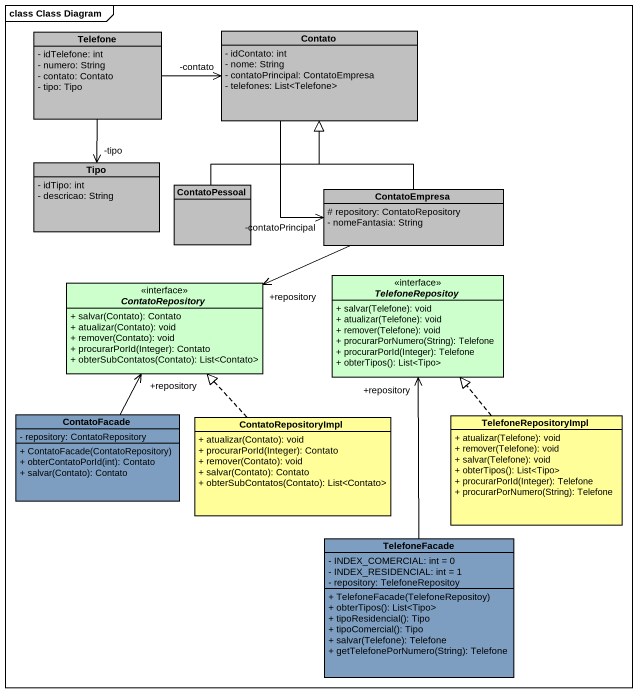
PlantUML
@startuml
mainframe class Class Diagram
hide circle
hide empty members
skinparam classAttributeIconSize 0
class Telefone #C0C0C0 {
  - idTelefone: int
  - numero: String
  - contato: Contato
  - tipo: Tipo
}
class Contato #C0C0C0 {
  - idContato: int
  - nome: String
  - contatoPrincipal: ContatoEmpresa
  - telefones: List<Telefone>
}
class Tipo #C0C0C0 {
  - idTipo: int
  - descricao: String
}
class ContatoPessoal #C0C0C0
class ContatoEmpresa #C0C0C0 {
  # repository: ContatoRepository
  - nomeFantasia: String
}
interface ContatoRepository <<interface>> #CCFFCC {
  + salvar(Contato): Contato
  + atualizar(Contato): void
  + remover(Contato): void
  + procurarPorId(Integer): Contato
  + obterSubContatos(Contato): List<Contato>
}
interface TelefoneRepositoy <<interface>> #CCFFCC {
  + salvar(Telefone): void
  + atualizar(Telefone): void
  + remover(Telefone): void
  + procurarPorNumero(String): Telefone
  + procurarPorId(Integer): Telefone
  + obterTipos(): List<Tipo>
}
class ContatoFacade #7D9EC0 {
  - repository: ContatoRepository
  + ContatoFacade(ContatoRepository)
  + obterContatoPorId(int): Contato
  + salvar(Contato): Contato
}
class ContatoRepositoryImpl #FFFE99 {
  + atualizar(Contato): void
  + procurarPorId(Integer): Contato
  + remover(Contato): void
  + salvar(Contato): Contato
  + obterSubContatos(Contato): List<Contato>
}
class TelefoneRepositoryImpl #FFFE99 {
  + atualizar(Telefone): void
  + remover(Telefone): void
  + salvar(Telefone): void
  + obterTipos(): List<Tipo>
  + procurarPorId(Integer): Telefone
  + procurarPorNumero(String): Telefone
}
class TelefoneFacade #7D9EC0 {
  - INDEX_COMERCIAL: int = 0
  - INDEX_RESIDENCIAL: int = 1
  - repository: TelefoneRepositoy
  + TelefoneFacade(TelefoneRepositoy)
  + obterTipos(): List<Tipo>
  + tipoResidencial(): Tipo
  + tipoComercial(): Tipo
  + salvar(Telefone): Telefone
  + getTelefonePorNumero(String): Telefone
}
Telefone -right-> "-contato" Contato
Telefone --> "-tipo" Tipo
Contato --> "-contatoPrincipal" ContatoEmpresa
ContatoPessoal -up-|> Contato
ContatoEmpresa -up-|> Contato
ContatoEmpresa -left-> "+repository" ContatoRepository
ContatoFacade -up-> "+repository" ContatoRepository
ContatoRepositoryImpl .up.|> ContatoRepository
TelefoneRepositoryImpl .up.|> TelefoneRepositoy
TelefoneFacade -up-> "+repository" TelefoneRepositoy
@enduml
